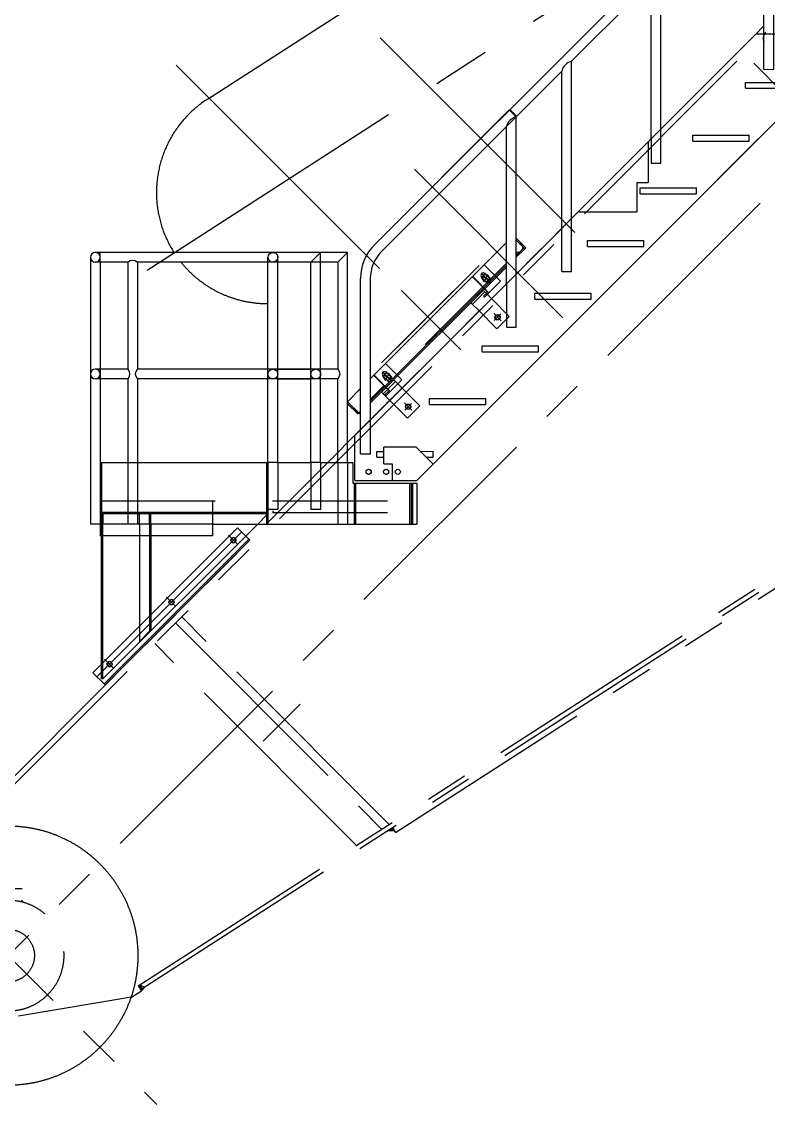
# Model space of a CAD drawing. Header units: millimetres. Extents: x 0 to 42000, y -1158 to 29700.
# Drawn here: x 14557 to 17805, y 10779 to 15485 of the extents above; entities that cross this region are included whole.
import ezdxf

# ---------------------------------------------------------------- set-up
doc = ezdxf.new("R2010")
doc.units = ezdxf.units.MM
doc.header["$LTSCALE"] = 1000
for name, pattern in [('F', [0.75, 0.5, -0.25]), ('G', [2, 1.25, -0.25, 0.25, -0.25]), ('K', [2.5, 1.25, -0.25, 0.25, -0.25, 0.25, -0.25])]:
    doc.linetypes.add(name, pattern=pattern)
for name, color, linetype in [('01', 7, 'Continuous'), ('04', 2, 'F'), ('05', 4, 'G'), ('07', 6, 'K'), ('10', 1, 'Continuous')]:
    doc.layers.add(name, color=color, linetype=linetype)

# ---------------------------------------------------------------- blocks, each defined once
blk = doc.blocks.new('1-2')
at = {"layer": '10'}
blk.add_hatch(color=256, dxfattribs=at).paths.add_polyline_path([(39459.1, 54919.1), (39459.1, 54925.1), (39465.1, 54919.1)])
for p, q in [((38395.1, 55141.2), (38395.1, 56055.2)), ((38395.1, 56055.2), (39492.9, 56055.2)), ((38395.1, 56055.2), (38437.4, 56012.9)), ((38512.1, 56055.2), (38719.9, 56055.2)), ((38512.1, 56055.2), (38554.4, 56012.9)), ((38512.1, 55547.2), (38512.1, 56055.2)), ((38437.4, 56012.9), (39309.1, 56012.9)), ((38437.4, 56012.9), (38437.4, 55547.2)), ((38554.4, 56012.9), (38719.9, 56012.9)), ((38554.4, 55547.2), (38554.4, 56012.9)), ((38698.8, 55547.2), (38698.8, 56012.9)), ((38741.1, 55547.2), (38741.1, 56034.1)), ((39309.1, 56012.9), (39309.1, 55547.2)), ((39351.4, 56012.9), (39492.9, 56012.9)), ((39351.4, 56012.9), (39351.4, 55547.2)), ((39471.1, 56012.9), (39471.1, 55547.2)), ((39513.4, 56034.1), (39513.4, 54874.2)), ((38437.4, 55547.2), (38512.1, 55547.2)), ((38512.1, 55141.2), (38512.1, 55547.2)), ((38554.4, 55141.2), (38554.4, 55547.2)), ((38698.8, 55547.2), (38554.4, 55547.2)), ((38554.4, 55547.2), (38698.8, 55547.2)), ((38698.8, 55141.2), (38698.8, 55547.2)), ((38741.1, 55141.2), (38741.1, 55547.2)), ((38741.1, 55547.2), (39309.1, 55547.2)), ((39351.4, 55547.2), (39492.9, 55547.2)), ((38437.4, 55141.2), (38437.4, 55504.9)), ((38437.4, 55504.9), (38512.1, 55504.9)), ((38698.8, 55504.9), (38554.4, 55504.9)), ((38554.4, 55504.9), (38698.8, 55504.9)), ((38741.1, 55504.9), (39309.1, 55504.9)), ((39309.1, 55504.9), (39309.1, 55141.2)), ((39351.4, 55504.9), (39351.4, 55141.2)), ((39351.4, 55504.9), (39492.9, 55504.9)), ((39471.1, 55504.9), (39471.1, 54874.2)), ((38395.1, 55141.2), (38372.1, 55141.2)), ((38372.1, 55141.2), (38372.1, 55052.2)), ((38395.1, 55141.2), (38395.1, 54874.2)), ((38512.1, 55141.2), (38437.4, 55141.2)), ((38437.4, 55141.2), (38437.4, 54874.2)), ((38512.1, 55141.2), (38554.4, 55141.2)), ((38698.8, 55141.2), (38554.4, 55141.2)), ((38698.8, 55141.2), (38741.1, 55141.2)), ((39309.1, 55141.2), (38741.1, 55141.2)), ((39309.1, 55141.2), (39309.1, 54874.2)), ((39471.1, 55141.2), (39351.4, 55141.2)), ((39351.4, 55141.2), (39351.4, 54874.2)), ((39471.1, 55141.2), (39471.1, 54874.2)), ((38372.1, 55052.2), (38093.1, 55052.2)), ((38093.1, 55052.2), (38093.1, 54874.2)), ((39465.1, 54919.1), (39459.1, 54925.1)), ((38982.1, 54874.2), (38093.1, 54874.2)), ((39459.1, 54201.1), (38785.9, 54874.2)), ((38982.1, 54874.2), (39471.1, 54874.2)), ((39250.1, 54874.2), (39250.1, 54414.1)), ((39256.1, 54874.2), (39256.1, 54408.1)), ((39300.1, 54874.2), (39300.1, 54364.1)), ((39471.1, 54874.2), (39513.4, 54874.2)), ((39250.1, 54414.1), (39300.1, 54364.1)), ((39459.1, 54201.1), (39465.1, 54201.1))]:
    blk.add_line(p, q)
at = {"color": 2}
for p, q in [((38748.1, 54925.1), (39459.1, 54925.1)), ((38748.1, 54912.1), (38748.1, 54925.1)), ((38748.1, 54919.1), (39465.1, 54919.1))]:
    blk.add_line(p, q, dxfattribs=at)
for centre, radius in [((39492.2, 56034.1), 21.1), ((39492.2, 55526.1), 21.1), ((38891.4, 54804.1), 11), ((39160.8, 54534.7), 11), ((39430.2, 54265.2), 11)]:
    blk.add_circle(centre, radius)
for centre, radius, start, end in [((38719.9, 56034.1), 21.1, 270, 90), ((39330.2, 55989.6), 31.5, 47.8524, 132.1476), ((38460.7, 55526.1), 31.5, 137.8524, 222.1476), ((39285.7, 55526.1), 31.5, 317.8524, 42.1476), ((39374.7, 55526.1), 31.5, 137.8524, 222.1476)]:
    blk.add_arc(centre, radius, start, end)
at = {"layer": '01', "color": 7, "linetype": 'Continuous'}
for p, q in [((39459.1, 54201.1), (39459.1, 54874.2)), ((39465.1, 54201.1), (39465.1, 54874.2)), ((39471.1, 54874.2), (39471.1, 54823.1))]:
    blk.add_line(p, q, dxfattribs=at)
at = {"layer": '01'}
blk.add_line((39465.1, 54823.1), (39471.1, 54823.1), dxfattribs=at)
at = {"layer": '04'}
for p, q in [((39471.1, 56012.9), (39471.1, 56055.2)), ((38698.8, 56012.9), (38698.8, 56034.1)), ((38512.1, 55547.2), (38554.4, 55547.2)), ((38698.8, 55547.2), (38741.1, 55547.2)), ((39471.1, 55547.2), (39471.1, 55504.9)), ((38512.1, 55504.9), (38554.4, 55504.9)), ((38698.8, 55504.9), (38741.1, 55504.9)), ((38437.4, 55141.2), (38395.1, 55141.2)), ((38512.1, 55141.2), (38512.1, 54937.2)), ((38554.4, 55141.2), (38554.4, 54937.2)), ((38698.8, 55141.2), (38698.8, 54937.2)), ((38741.1, 55141.2), (38741.1, 54937.2)), ((38741.1, 55141.2), (38741.1, 54874.2)), ((38747.1, 55141.2), (38747.1, 54874.2)), ((39351.4, 55141.2), (39309.1, 55141.2)), ((39465.1, 55141.2), (39465.1, 54925.1)), ((38112.1, 55052.2), (38112.1, 54874.2)), ((38118.1, 55052.2), (38118.1, 54874.2)), ((38125.1, 55052.2), (38125.1, 54874.2)), ((38360.1, 55052.2), (38360.1, 54874.2)), ((38366.1, 55052.2), (38366.1, 54874.2)), ((39471.1, 54975.1), (38125.1, 54975.1)), ((38982.1, 54975.1), (38982.1, 54823.1)), ((39471.1, 54925.1), (38125.1, 54925.1)), ((38512.1, 54937.2), (38554.4, 54937.2)), ((38698.8, 54937.2), (38741.1, 54937.2)), ((39250.1, 54874.2), (39250.1, 54925.1)), ((39256.1, 54874.2), (39256.1, 54925.1)), ((39300.1, 54874.2), (39300.1, 54925.1)), ((39459.1, 54925.1), (39459.1, 54874.2)), ((39465.1, 54925.1), (39465.1, 54874.2)), ((38748.1, 54912.1), (38785.9, 54874.2)), ((38982.1, 54823.1), (39465.1, 54823.1))]:
    blk.add_line(p, q, dxfattribs=at)
for centre, start, end in [((38719.9, 56034.1), 90, 270), ((38533.2, 55526.1), 90, 270), ((38533.2, 55526.1), 270, 90), ((38719.9, 55526.1), 90, 270), ((38719.9, 55526.1), 270, 90)]:
    blk.add_arc(centre, 21.1, start, end, dxfattribs=at)
at = {"layer": '05'}
for p, q in [((38719.9, 54932.1), (38719.9, 54925.1)), ((38719.9, 54932.1), (38719.9, 54925.1)), ((38876.8, 54789.4), (38913.2, 54825.8)), ((39146.2, 54520), (39182.6, 54556.4)), ((39415.6, 54250.6), (39452, 54287))]:
    blk.add_line(p, q, dxfattribs=at)
blk = doc.blocks.new('3-1')
for p, q in [((40529, 56837.8), (43145, 56837.8)), ((40529, 56837.8), (41358, 56837.8)), ((42316, 56837.8), (43145, 56837.8)), ((43145, 56837.8), (43145, 56795.5)), ((43145, 56837.8), (43145, 56795.5)), ((43145, 56834.6), (43148, 56834.6)), ((43145, 56834.6), (43148, 56834.6)), ((43148, 56834.6), (43148, 56798.6)), ((43148, 56834.6), (43148, 56798.6)), ((39843.7, 56238.2), (40382.5, 56777.1)), ((39843.7, 56238.2), (40382.5, 56777.1)), ((40529, 56795.5), (41639.1, 56795.5)), ((40529, 56795.5), (41298.2, 56795.5)), ((40815.2, 56312.5), (41298.2, 56795.5)), ((40875, 56312.5), (41358, 56795.5)), ((41022.7, 56179.1), (41639.1, 56795.5)), ((41052.7, 56149.2), (41699, 56795.5)), ((41699, 56795.5), (42882.2, 56795.5)), ((41704.9, 56312.5), (42169.5, 56777.1)), ((42265.8, 56179.1), (42882.2, 56795.5)), ((42265.8, 56179.1), (42882.2, 56795.5)), ((42295.8, 56149.2), (42942, 56795.5)), ((42295.8, 56149.2), (42942, 56795.5)), ((42316, 56795.5), (42882.2, 56795.5)), ((42942, 56795.5), (43145, 56795.5)), ((42942, 56795.5), (43145, 56795.5)), ((43145, 56798.6), (43148, 56798.6)), ((43145, 56798.6), (43148, 56798.6)), ((39873.6, 56208.3), (40412.4, 56747.1)), ((39873.6, 56208.3), (40412.4, 56747.1)), ((41764.7, 56312.5), (42199.4, 56747.1)), ((39743.5, 56173.5), (39882.5, 56312.5)), ((39882.5, 56312.5), (42350.5, 56312.5)), ((42350.5, 56312.5), (42623.5, 56039.5)), ((39843.7, 56238.2), (39873.6, 56208.3)), ((39843.7, 56238.2), (39873.6, 56208.3)), ((39743.5, 56173.5), (39934.5, 55982.5)), ((41022.7, 56179.1), (41052.7, 56149.2)), ((42265.8, 56179.1), (42295.8, 56149.2)), ((42265.8, 56179.1), (42295.8, 56149.2)), ((42566.5, 55982.5), (42623.5, 56039.5)), ((39934.5, 55982.5), (42566.5, 55982.5))]:
    blk.add_line(p, q)
for centre in [(39812.8, 56157.9), (42480, 56110.9), (39902.6, 56068.1), (42569.8, 56021.1)]:
    blk.add_circle(centre, 11)
for centre, radius, start, end in [((40529, 56630.5), 207.3, 90, 135), ((40529, 56630.5), 207.3, 90, 135), ((40529, 56630.5), 165, 90, 135), ((40529, 56630.5), 165, 90, 135), ((41669, 56744.7), 59, 59.5163, 120.4837), ((42316, 56630.5), 207.3, 127.2551, 135), ((42316, 56630.5), 165, 90, 135), ((42912.1, 56744.7), 59, 59.5163, 120.4837), ((42912.1, 56744.7), 59, 59.5163, 120.4837)]:
    blk.add_arc(centre, radius, start, end)
at = {"layer": '04'}
for p, q in [((41358, 56837.8), (41358, 56795.5)), ((41358, 56834.6), (41361, 56834.6)), ((41361, 56834.6), (41361, 56798.6)), ((41358, 56798.6), (41361, 56798.6)), ((39743.5, 56173.5), (39882.5, 56312.5)), ((39882.5, 56312.5), (41256.5, 56312.5)), ((41256.5, 56312.5), (41436.5, 56132.5)), ((41687.5, 56312.5), (41561.8, 56186.8)), ((41687.5, 56312.5), (42350.5, 56312.5)), ((42350.5, 56312.5), (42516.3, 56146.7)), ((39883.5, 56177.7), (39901.2, 56195.4)), ((39901.2, 56195.4), (39922.9, 56173.7)), ((40207.4, 56177.7), (40225.1, 56195.4)), ((40225.1, 56195.4), (40398.3, 56022.2)), ((40531.2, 56177.7), (40548.9, 56195.4)), ((40548.9, 56195.4), (40722.2, 56022.2)), ((40855.1, 56177.7), (40872.8, 56195.4)), ((40872.8, 56195.4), (41046, 56022.2)), ((41179, 56177.7), (41196.6, 56195.4)), ((41196.6, 56195.4), (41369.9, 56022.2)), ((41526.3, 56222.3), (41436.5, 56132.5)), ((41502.8, 56177.7), (41520.5, 56195.4)), ((41520.5, 56195.4), (41693.7, 56022.2)), ((41526.3, 56222.3), (41561.8, 56186.8)), ((41826.7, 56177.7), (41844.3, 56195.4)), ((41844.3, 56195.4), (42017.6, 56022.2)), ((42150.5, 56177.7), (42168.2, 56195.4)), ((42168.2, 56195.4), (42341.4, 56022.2)), ((39743.5, 56173.5), (39858.1, 56058.9)), ((39883.5, 56177.7), (39905.2, 56156)), ((39884.7, 56135.5), (39935.6, 56186.4)), ((40034.5, 56087.5), (39935.6, 56186.4)), ((40207.4, 56177.7), (40380.6, 56004.5)), ((40531.2, 56177.7), (40704.5, 56004.5)), ((40855.1, 56177.7), (41028.3, 56004.5)), ((41179, 56177.7), (41352.2, 56004.5)), ((41502.8, 56177.7), (41676.1, 56004.5)), ((41826.7, 56177.7), (41999.9, 56004.5)), ((42150.5, 56177.7), (42323.8, 56004.5)), ((42471.3, 56101.7), (42516.3, 56146.7)), ((39909.7, 56110.5), (39858.1, 56058.9)), ((39884.7, 56135.5), (39909.7, 56110.5)), ((42471.3, 56101.7), (42578.5, 55994.5)), ((40034.5, 56087.5), (40034.5, 55982.5)), ((40034.5, 56062.1), (40074.5, 56022.2)), ((40034.5, 56026.7), (40056.8, 56004.5)), ((40056.8, 56004.5), (40074.5, 56022.2)), ((40380.6, 56004.5), (40398.3, 56022.2)), ((40704.5, 56004.5), (40722.2, 56022.2)), ((41028.3, 56004.5), (41046, 56022.2)), ((41352.2, 56004.5), (41369.9, 56022.2)), ((41676.1, 56004.5), (41693.7, 56022.2)), ((41999.9, 56004.5), (42017.6, 56022.2)), ((42323.8, 56004.5), (42341.4, 56022.2)), ((40034.5, 55982.5), (42566.5, 55982.5)), ((42566.5, 55982.5), (42578.5, 55994.5))]:
    blk.add_line(p, q, dxfattribs=at)
at = {"layer": '04', "color": 2, "linetype": 'F'}
for p, q in [((40815.2, 56312.5), (40681.8, 56179.1)), ((40711.8, 56149.2), (40875, 56312.5)), ((41704.9, 56312.5), (41630.7, 56238.2)), ((41660.6, 56208.3), (41764.7, 56312.5)), ((41630.7, 56238.2), (41660.6, 56208.3)), ((40681.8, 56179.1), (40711.8, 56149.2))]:
    blk.add_line(p, q, dxfattribs=at)
at = {"layer": '04', "color": 7, "linetype": 'Continuous'}
for centre in [(40134.5, 56236.5), (40683.5, 56236.5)]:
    blk.add_circle(centre, 11, dxfattribs=at)
at = {"layer": '04'}
for centre in [(39812.8, 56157.9), (39866.6, 56104.2), (42457.4, 56133.5)]:
    blk.add_circle(centre, 11, dxfattribs=at)
at = {"layer": '04', "color": 2, "linetype": 'F'}
blk.add_arc((41328.1, 56744.7), 59, 59.5163, 120.4837, dxfattribs=at)
at = {"layer": '05', "color": 4, "linetype": 'G'}
blk.add_line((42459, 56090), (42501.5, 56132.5), dxfattribs=at)
blk = doc.blocks.new('Q7')
at = {"layer": '07', "linetype": 'K', "ltscale": 0.75}
for points in [[(49133.4, -4972.2), (49111.1, -4986.5), (49142.5, -4986.3)], [(48055.9, -5664.9), (48045.4, -5671.7), (48041.9, -5681)]]:
    blk.add_hatch(color=6, dxfattribs=at).paths.add_polyline_path(points)
h = blk.add_hatch(color=6, dxfattribs=at)
h.paths.add_polyline_path([(48055.9, -5664.9), (48041.9, -5681), (48027.8, -5659.2), (48034.5, -5654.9), (48034.5, -5654.9)])
h.paths.add_polyline_path([(48045.4, -5671.7), (48055.9, -5664.9), (48034.5, -5654.9)])
at = {"layer": '05', "color": 4, "linetype": 'G', "ltscale": 0.75}
for p, q in [((60279, 7288.7), (47232.2, -5758.1)), ((46994.5, -5060.7), (48108.6, -6174.7))]:
    blk.add_line(p, q, dxfattribs=at)
at = {"layer": '07', "color": 6, "linetype": 'K'}
for p, q in [((48328.3, -1805.8), (50421.1, -458.5)), ((48065.8, -2548.6), (51144, -566.9)), ((49079.7, -1538.7), (49926.2, -2385.1)), ((48192.7, -1657.1), (49524.3, -2988.7)), ((49874.9, -2755.5), (49229.5, -2110.2)), ((49781, -2455.6), (49996.6, -2239.9)), ((49086.3, -2952.2), (49509.9, -2528.7)), ((47413.3, -5236.3), (47522.4, -5236.3))]:
    blk.add_line(p, q, dxfattribs=at)
at = {"layer": '07', "color": 6, "linetype": 'K', "ltscale": 0.75}
for p, q in [((47262.7, -4973.9), (50749.4, -1487.1)), ((47316.4, -4955.5), (50749.4, -1522.5)), ((51898.2, -2842.7), (50663.7, -1608.2)), ((48027.8, -5659.2), (53449.1, -2173.9)), ((48045.4, -5671.7), (53459.9, -2190.7)), ((49146.9, -4993.2), (53473.4, -2211.7)), ((49156.5, -2882), (49396.7, -2641.9)), ((49409.5, -2874), (49173, -2637.4)), ((48189.7, -4082.2), (49086.3, -4978.8)), ((49119, -4957.8), (48216.6, -4055.4)), ((48977, -5049.1), (48099.9, -4172)), ((48570.9, -4596.2), (48732.1, -4435)), ((49142.5, -4986.3), (49111.1, -4986.5)), ((49133.4, -4972.2), (49146.9, -4993.2)), ((47998.1, -5709.3), (48041.9, -5681)), ((48027.8, -5659.2), (48041.9, -5681)), ((48034.5, -5654.9), (48055.9, -5664.9)), ((48045.4, -5671.7), (48034.5, -5654.9)), ((48041.9, -5681), (48055.9, -5664.9)), ((48041.9, -5681), (48045.4, -5671.7)), ((47998.1, -5709.3), (47506.1, -5791.6))]:
    blk.add_line(p, q, dxfattribs=at)
at = {"layer": '07', "color": 6, "linetype": 'K'}
blk.add_circle((47462.1, -5528.3), 563.8, dxfattribs=at)
at = {"layer": '07', "color": 6, "linetype": 'K', "ltscale": 0.75}
for radius in [241.5, 114]:
    blk.add_circle((47462.1, -5528.3), radius, dxfattribs=at)
blk.add_arc((50784.1, -1541.6), 38, 135, 204.308, dxfattribs=at)
at = {"layer": '07', "color": 6, "linetype": 'K'}
for centre, radius, start, end in [((48589.4, -2211.5), 482.5, 122.7727, 212.5746), ((48589.4, -2211.5), 482.5, 218.7604, 270.3123), ((47541.9, -5274.5), 25, 210, 252.5369)]:
    blk.add_arc(centre, radius, start, end, dxfattribs=at)
blk = doc.blocks.new('*U110')
at = {"layer": '01'}
for p, q in [((0, 16.5), (-15, 7.8)), ((-15, 7.8), (-15, 0)), ((-15, -7.8), (-15, 0)), ((15, 7.8), (0, 16.5)), ((15, 0), (15, 7.8)), ((15, 0), (15, -7.8)), ((0, -16.5), (-15, -7.8)), ((15, -7.8), (0, -16.5))]:
    blk.add_line(p, q, dxfattribs=at)
at = {"layer": '05'}
for p, q in [((-16.9, 0), (16.3, 0)), ((0, -18.3), (0, 17.9))]:
    blk.add_line(p, q, dxfattribs=at)
blk = doc.blocks.new('15-1')
for p, q in [((64048, 27206.8), (63972, 27206.8)), ((64048, 27206.8), (64048, 27106.8)), ((64654.7, 27206.8), (64578.7, 27206.8)), ((64654.7, 27206.8), (64654.7, 27106.8)), ((63813.1, 27201.8), (63807.1, 27201.8)), ((64001.4, 27176.8), (64001.4, 27147.8)), ((64023.4, 27176.8), (64023.4, 27147.8)), ((64608.1, 27176.8), (64608.1, 27147.8)), ((64630.1, 27176.8), (64630.1, 27147.8)), ((64829.1, 27184.8), (64829.1, 27131.8)), ((63813.1, 27137.8), (63807.1, 27137.8)), ((63818.9, 27131.8), (63813.1, 27131.8)), ((64716.3, 27131.8), (63878.7, 27131.8)), ((63947.1, 27131.8), (63947.1, 27080.8)), ((64023.1, 27131.8), (63947.1, 27131.8)), ((63968.7, 27112.8), (63951.7, 27112.8)), ((64023.1, 27131.8), (64023.1, 27080.8)), ((64497.1, 27131.8), (64497.1, 27080.8)), ((64573.1, 27131.8), (64497.1, 27131.8)), ((64575.5, 27112.8), (64558.5, 27112.8)), ((64573.1, 27131.8), (64573.1, 27080.8)), ((64829.1, 27131.8), (64776.1, 27131.8)), ((64048, 27106.8), (63948.7, 27106.8)), ((64654.7, 27106.8), (64555.5, 27106.8))]:
    blk.add_line(p, q)
for centre in [(63985.1, 27004.8), (64535.1, 27004.8)]:
    blk.add_circle(centre, 11)
for centre, start, end in [((64012.4, 27176.8), 0, 180), ((64619.1, 27176.8), 0, 180), ((64012.4, 27147.8), 180, 0), ((64619.1, 27147.8), 180, 0)]:
    blk.add_arc(centre, 11, start, end)
at = {"layer": '01'}
for p, q in [((63813.1, 27206.8), (63813.1, 27131.8)), ((63976.8, 27106.8), (63976.8, 27206.8)), ((64583.6, 27106.8), (64583.6, 27206.8)), ((64829.1, 27146.8), (64829.1, 27184.8)), ((64835.1, 27190.8), (64835.1, 27131.8)), ((63948.7, 27106.8), (63948.7, 27109.8)), ((64555.5, 27106.8), (64555.5, 27109.8)), ((64835.1, 27131.8), (64776.1, 27131.8))]:
    blk.add_line(p, q, dxfattribs=at)
at = {"layer": '01', "color": 7, "linetype": 'Continuous'}
for p, q in [((63893.9, 27206.8), (63813.1, 27206.8)), ((64791.3, 27206.8), (63953.7, 27206.8)), ((63807.1, 27201.8), (63807.1, 27137.8)), ((63813.1, 27201.8), (63813.1, 27137.8)), ((63813.1, 27137.8), (63807.1, 27137.8)), ((63824.9, 27137.8), (63813.1, 27137.8)), ((64722.3, 27137.8), (63884.7, 27137.8)), ((64829.1, 27137.8), (64782.1, 27137.8))]:
    blk.add_line(p, q, dxfattribs=at)
at = {"layer": '01'}
for centre, radius, start, end in [((63951.7, 27109.8), 3, 90, 180), ((63968.7, 27118.8), 6, 270, 0), ((64558.5, 27109.8), 3, 90, 180), ((64575.5, 27118.8), 6, 270, 0)]:
    blk.add_arc(centre, radius, start, end, dxfattribs=at)
at = {"layer": '04', "color": 2, "linetype": 'F'}
for p, q in [((63974.7, 27118.8), (63974.7, 27206.8)), ((64581.5, 27118.8), (64581.5, 27206.8)), ((64728.3, 27143.8), (63890.7, 27143.8)), ((64023.1, 27121.8), (63947.1, 27121.8)), ((64573.1, 27121.8), (64497.1, 27121.8)), ((64782.1, 27137.8), (64820.1, 27137.8)), ((64798.1, 27143.8), (64788.1, 27143.8)), ((64798.1, 27137.8), (64798.1, 27143.8)), ((63947.1, 27080.8), (63947.1, 26971.8)), ((64023.1, 27080.8), (64023.1, 26971.8)), ((64497.1, 27080.8), (64497.1, 26971.8)), ((64573.1, 27080.8), (64573.1, 26971.8)), ((64023.1, 26971.8), (63947.1, 26971.8)), ((64573.1, 26971.8), (64497.1, 26971.8))]:
    blk.add_line(p, q, dxfattribs=at)
blk.add_arc((64820.1, 27146.8), 9, 270.1218, 0, dxfattribs=at)
at = {"layer": '05', "color": 4, "linetype": 'G'}
for p, q in [((64026.3, 27176.8), (63998.5, 27176.8)), ((64012.4, 27190.6), (64012.4, 27132.7)), ((64633, 27176.8), (64605.2, 27176.8)), ((64619.1, 27190.6), (64619.1, 27132.7)), ((64027.5, 27147.8), (63998.3, 27147.8)), ((64634.3, 27147.8), (64605, 27147.8)), ((63985.1, 27028.5), (63985.1, 26982.9)), ((64535.1, 27028.5), (64535.1, 26982.9)), ((64005.2, 27004.8), (63963.9, 27004.8)), ((64555.2, 27004.8), (64513.9, 27004.8))]:
    blk.add_line(p, q, dxfattribs=at)
at = {"layer": '01', "rotation": 290.5560501761012}
for p in [(64012.4, 27160.7), (64619.1, 27160.7)]:
    blk.add_blockref('*U110', p, dxfattribs=at)
blk = doc.blocks.new('11111')
at = {"layer": '01'}
for p, q in [((19428, 6921), (18538, 6921)), ((18538, 6921), (18538, 6846)), ((19428, 6921), (19428, 6846)), ((19428, 6852), (18538, 6852)), ((19428, 6846), (18538, 6846))]:
    blk.add_line(p, q, dxfattribs=at)
for centre in [(18616, 6896), (18997, 6896), (19378, 6896)]:
    blk.add_circle(centre, 11, dxfattribs=at)
at = {"layer": '05', "color": 4, "linetype": 'G'}
for p, q in [((18616, 6921), (18616, 6871)), ((18997, 6921), (18997, 6871)), ((19378, 6921), (19378, 6871)), ((19428, 6896), (18538, 6896))]:
    blk.add_line(p, q, dxfattribs=at)

msp = doc.modelspace()

# ---------------------------------------------------------------- block references
at = {"rotation": 45.00000000000897}
msp.add_blockref('3-1', (27624.323, -54332.938), dxfattribs=at)
at = {"xscale": -1}
msp.add_blockref('1-2', (54369.882, -41572.577), dxfattribs=at)
at = {"layer": '01'}
for name, p, rotation in [('15-1', (-9910.115, -50527.547), 45.00000000000897), ('11111', (6652.355, -5347.023), 44.99999999995371)]:
    msp.add_blockref(name, p, dxfattribs=dict(at, rotation=rotation))
at = {"layer": '05'}
msp.add_blockref('Q7', (-32963.262, 16953.905), dxfattribs=at)

doc.saveas('drawing.dxf')
